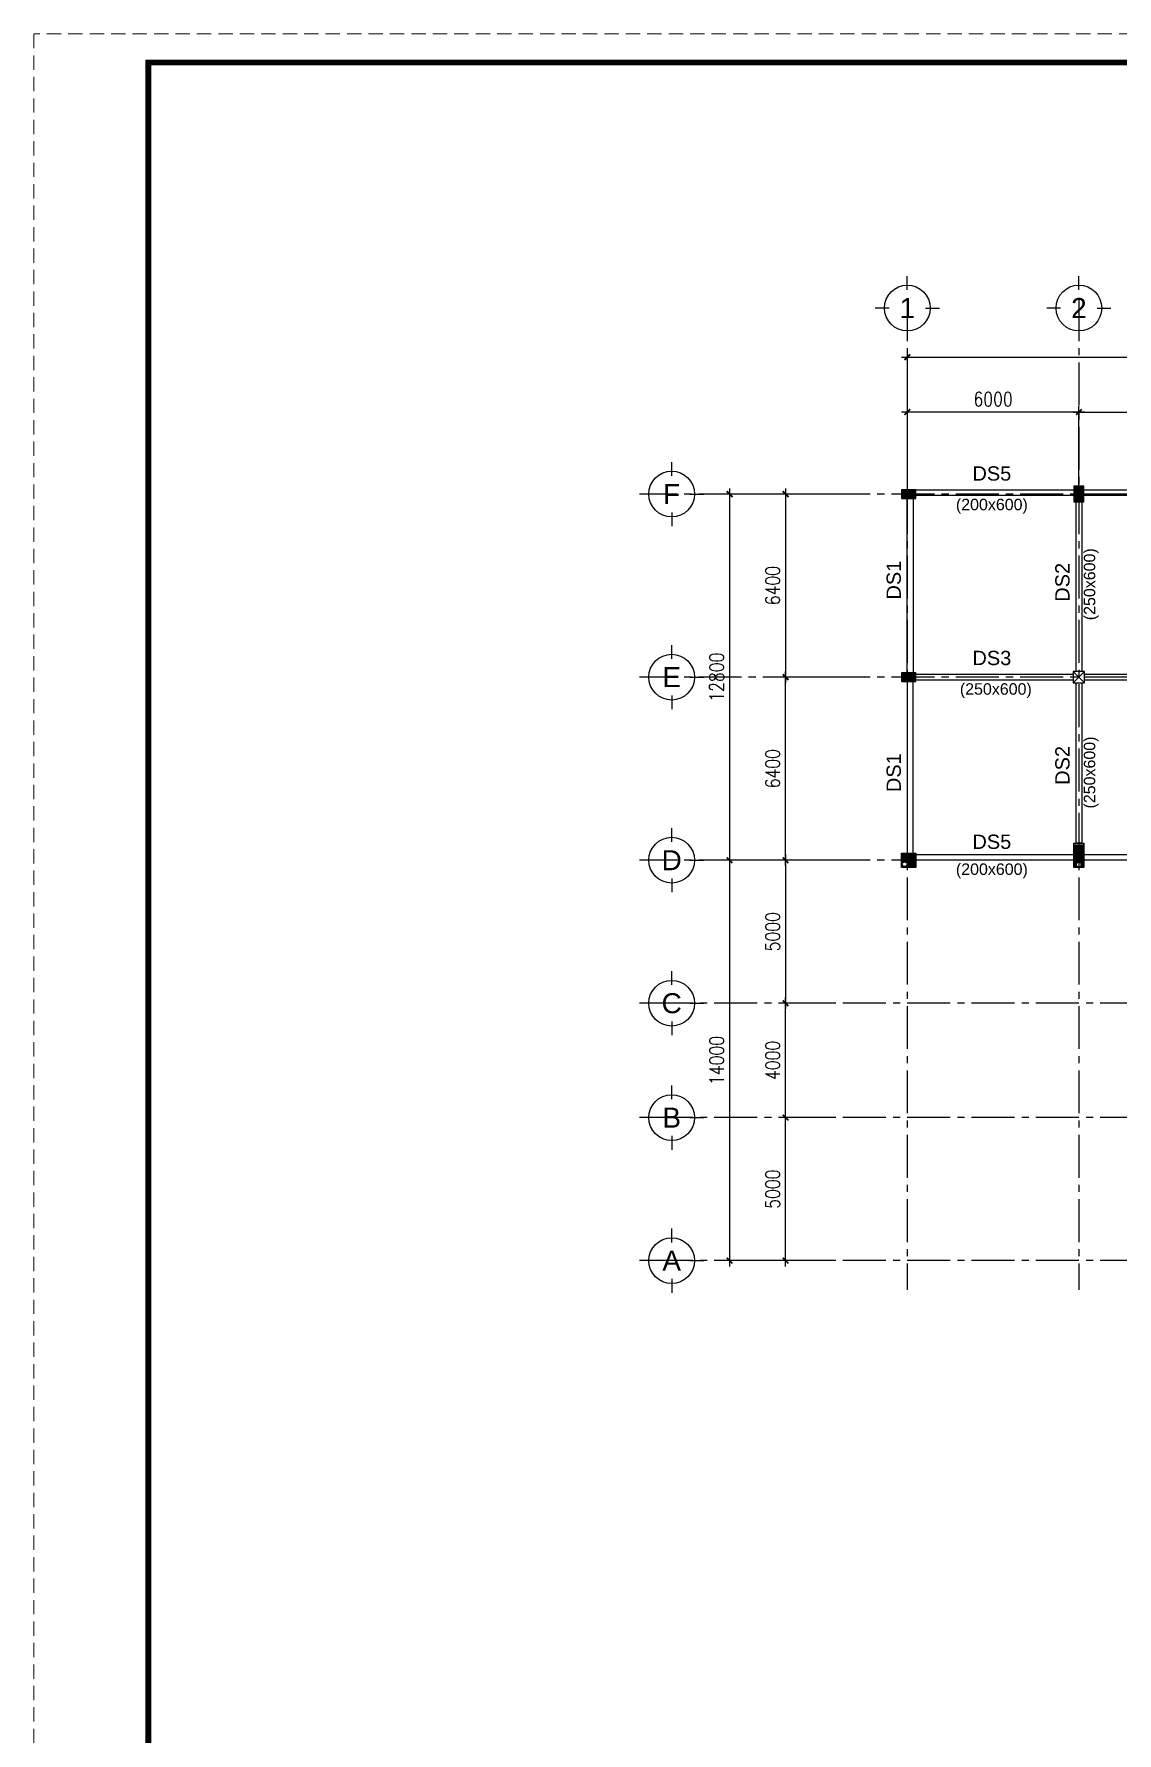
# Model space of a CAD drawing. Header units: inches. Extents: x 651127 to 1529722, y 768575 to 1021311.
# Drawn here: x 651127 to 689005, y 961911 to 1021311 of the extents above; entities that cross this region are included whole.
import ezdxf
from ezdxf.enums import TextEntityAlignment as Align

# ---------------------------------------------------------------- set-up
doc = ezdxf.new("R2010")
doc.units = ezdxf.units.IN
doc.header["$LTSCALE"] = 1000
doc.header["$MEASUREMENT"] = 0
doc.linetypes.add('CENTER2', pattern=[1.125, 0.75, -0.125, 0.125, -0.125])
doc.linetypes.add('HIDDEN', pattern=[0.375, 0.25, -0.125])
doc.layers.get('DEFPOINTS').update_dxf_attribs({"color": 8, "lineweight": 9})
for name, color, linetype in [('DWGshare.com_1', 7, 'Continuous'), ('DWGshare.com_10', 7, 'Continuous'), ('DWGshare.com_15', 1, 'Continuous'), ('DWGshare.com_25', 154, 'Continuous'), ('DWGshare.com_3', 7, 'Continuous'), ('DWGshare.com_4', 8, 'CENTER2'), ('DWGshare.com_6', 40, 'Continuous'), ('DWGshare.com_9', 8, 'Continuous')]:
    doc.layers.add(name, color=color, linetype=linetype)
doc.layers.add('DWGshare.com_23', color=147, linetype='Continuous', lineweight=0)
doc.styles.add('DWGshare.com_2', font='VHELVEB.TTF')
doc.styles.add('DWGshare.com_4', font='romans.shx', dxfattribs={"width": 0.8})
doc.styles.add('DWGshare.com_8', font='VHELVEB.TTF')
doc.dimstyles.new('DWGshare.com_5', dxfattribs={"dimscale": 200, "dimtxt": 2.5, "dimasz": 1, "dimexe": 1, "dimexo": 1.5, "dimgap": 1, "dimtad": 1, "dimdec": 0, "dimzin": 0, "dimdsep": 46, "dimtxsty": 'DWGshare.com_4', "dimblk": 'DWGshare.com_1', "dimcen": 1.5, "dimdle": 1, "dimclrd": 256, "dimclre": 256, "dimclrt": 7, "dimadec": 0, "dimazin": 0, "dimtfac": 1, "dimtdec": 0, "dimtix": 1, "dimtmove": 2, "dimatfit": 3, "dimfxl": 1, "dimtolj": 1, "dimtzin": 0, "dimarcsym": 0})

# ---------------------------------------------------------------- blocks, each defined once
blk = doc.blocks.new('DWGshare.com_1')
at = {"color": 0, "linetype": 'ByBlock', "const_width": 0.3}
blk.add_lwpolyline([(-0.5, -0.5), (0.5, 0.5)], dxfattribs=at)
blk = doc.blocks.new('*D144')
at = {"layer": 'DEFPOINTS', "color": 0, "transparency": 16777216}
for p in [(777671, 1010012), (777671, 1006028), (681671, 1004509)]:
    blk.add_point(p, dxfattribs=at)
at = {"layer": 'DWGshare.com_23', "lineweight": -2, "transparency": 16777216}
for p, q in [((681471, 1010012), (777871, 1010012)), ((681671, 1004809), (681671, 1010212)), ((777671, 1006328), (777671, 1010212))]:
    blk.add_line(p, q, dxfattribs=at)
at = {"layer": 'DWGshare.com_23', "lineweight": -2, "transparency": 16777216, "xscale": 200, "yscale": 200, "zscale": 200, "rotation": 180}
blk.add_blockref('DWGshare.com_1', (681671, 1010012), dxfattribs=at)
at = {"layer": 'DWGshare.com_23', "lineweight": -2, "transparency": 16777216, "xscale": 200, "yscale": 200, "zscale": 200}
blk.add_blockref('DWGshare.com_1', (777671, 1010012), dxfattribs=at)
at = {"layer": 'DWGshare.com_23', "color": 7, "transparency": 16777216, "insert": (745016, 1010570), "char_height": 500, "attachment_point": 5, "style": 'DWGshare.com_4'}
blk.add_mtext('\\A1;96000', dxfattribs=at)
blk = doc.blocks.new('*D145')
at = {"layer": 'DEFPOINTS', "color": 0, "transparency": 16777216}
for p in [(693671, 1008093), (687671, 1005000), (693671, 1005000)]:
    blk.add_point(p, dxfattribs=at)
at = {"layer": 'DWGshare.com_23', "lineweight": -2, "transparency": 16777216}
for p, q in [((687471, 1008093), (693871, 1008093)), ((687671, 1005300), (687671, 1008293)), ((693671, 1005300), (693671, 1008293))]:
    blk.add_line(p, q, dxfattribs=at)
at = {"layer": 'DWGshare.com_23', "lineweight": -2, "transparency": 16777216, "xscale": 200, "yscale": 200, "zscale": 200, "rotation": 180}
blk.add_blockref('DWGshare.com_1', (687671, 1008093), dxfattribs=at)
at = {"layer": 'DWGshare.com_23', "lineweight": -2, "transparency": 16777216, "xscale": 200, "yscale": 200, "zscale": 200}
blk.add_blockref('DWGshare.com_1', (693671, 1008093), dxfattribs=at)
at = {"layer": 'DWGshare.com_23', "color": 7, "transparency": 16777216, "insert": (690671, 1008543), "char_height": 500, "attachment_point": 5, "style": 'DWGshare.com_4'}
blk.add_mtext('\\A1;6000', dxfattribs=at)
blk = doc.blocks.new('*D158')
at = {"layer": 'DEFPOINTS', "color": 0, "transparency": 16777216}
for p in [(681671, 1008093), (681671, 1005000), (687671, 1005000)]:
    blk.add_point(p, dxfattribs=at)
at = {"layer": 'DWGshare.com_23', "lineweight": -2, "transparency": 16777216}
for p, q in [((687871, 1008093), (681471, 1008093)), ((681671, 1005300), (681671, 1008293)), ((687671, 1005300), (687671, 1008293))]:
    blk.add_line(p, q, dxfattribs=at)
at = {"layer": 'DWGshare.com_23', "lineweight": -2, "transparency": 16777216, "xscale": 200, "yscale": 200, "zscale": 200, "rotation": 180}
blk.add_blockref('DWGshare.com_1', (681671, 1008093), dxfattribs=at)
at = {"layer": 'DWGshare.com_23', "lineweight": -2, "transparency": 16777216, "xscale": 200, "yscale": 200, "zscale": 200}
blk.add_blockref('DWGshare.com_1', (687671, 1008093), dxfattribs=at)
at = {"layer": 'DWGshare.com_23', "color": 7, "transparency": 16777216, "insert": (684671, 1008543), "char_height": 500, "attachment_point": 5, "style": 'DWGshare.com_4'}
blk.add_mtext('\\A1;6000', dxfattribs=at)
blk = doc.blocks.new('DWGshare.com_2')
for p, q in [((0, 320), (0, 560)), ((-320, 0), (-560, 0)), ((320, 0), (560, 0)), ((0, -320), (0, -560))]:
    blk.add_line(p, q)
blk.add_circle((0, 0), 400)
at = {"linetype": 'Continuous', "style": 'DWGshare.com_2'}
blk.add_attdef('2', text='', height=350, dxfattribs=at).set_placement((0, 0), align=Align.MIDDLE_CENTER)
blk = doc.blocks.new('*D161')
at = {"layer": 'DEFPOINTS', "color": 0, "transparency": 16777216}
for p in [(679368, 1005225), (677414, 998825), (679368, 998825)]:
    blk.add_point(p, dxfattribs=at)
at = {"layer": 'DWGshare.com_23', "lineweight": -2, "transparency": 16777216}
for p, q in [((679068, 1005225), (677214, 1005225)), ((677414, 1005425), (677414, 998625)), ((679068, 998825), (677214, 998825))]:
    blk.add_line(p, q, dxfattribs=at)
at = {"layer": 'DWGshare.com_23', "lineweight": -2, "transparency": 16777216, "xscale": 200, "yscale": 200, "zscale": 200}
for p, rotation in [((677414, 1005225), 90), ((677414, 998825), 270)]:
    blk.add_blockref('DWGshare.com_1', p, dxfattribs=dict(at, rotation=rotation))
at = {"layer": 'DWGshare.com_23', "color": 7, "transparency": 16777216, "insert": (676964, 1002025), "char_height": 500, "attachment_point": 5, "rotation": 90, "style": 'DWGshare.com_4'}
blk.add_mtext('\\A1;6400', dxfattribs=at)
blk = doc.blocks.new('*D162')
at = {"layer": 'DEFPOINTS', "color": 0, "transparency": 16777216}
for p in [(677414, 998825), (679368, 998825), (679368, 992425)]:
    blk.add_point(p, dxfattribs=at)
at = {"layer": 'DWGshare.com_23', "lineweight": -2, "transparency": 16777216}
for p, q in [((679068, 998825), (677214, 998825)), ((677414, 992225), (677414, 999025)), ((679068, 992425), (677214, 992425))]:
    blk.add_line(p, q, dxfattribs=at)
at = {"layer": 'DWGshare.com_23', "lineweight": -2, "transparency": 16777216, "xscale": 200, "yscale": 200, "zscale": 200}
for p, rotation in [((677414, 998825), 90), ((677414, 992425), 270)]:
    blk.add_blockref('DWGshare.com_1', p, dxfattribs=dict(at, rotation=rotation))
at = {"layer": 'DWGshare.com_23', "color": 7, "transparency": 16777216, "insert": (676964, 995625), "char_height": 500, "attachment_point": 5, "rotation": 90, "style": 'DWGshare.com_4'}
blk.add_mtext('\\A1;6400', dxfattribs=at)
blk = doc.blocks.new('*D163')
at = {"layer": 'DEFPOINTS', "color": 0, "transparency": 16777216}
for p in [(679068, 1005225), (675455, 992425), (679068, 992425)]:
    blk.add_point(p, dxfattribs=at)
at = {"layer": 'DWGshare.com_23', "lineweight": -2, "transparency": 16777216}
for p, q in [((678768, 1005225), (675255, 1005225)), ((675455, 1005425), (675455, 992225)), ((678768, 992425), (675255, 992425))]:
    blk.add_line(p, q, dxfattribs=at)
at = {"layer": 'DWGshare.com_23', "lineweight": -2, "transparency": 16777216, "xscale": 200, "yscale": 200, "zscale": 200}
for p, rotation in [((675455, 1005225), 90), ((675455, 992425), 270)]:
    blk.add_blockref('DWGshare.com_1', p, dxfattribs=dict(at, rotation=rotation))
at = {"layer": 'DWGshare.com_23', "color": 7, "transparency": 16777216, "insert": (675005, 998825), "char_height": 500, "attachment_point": 5, "rotation": 90, "style": 'DWGshare.com_4'}
blk.add_mtext('\\A1;12800', dxfattribs=at)
blk = doc.blocks.new('*D140')
at = {"layer": 'DEFPOINTS', "color": 0, "transparency": 16777216}
for p in [(679368, 992425), (677414, 987425), (679368, 987425)]:
    blk.add_point(p, dxfattribs=at)
at = {"layer": 'DWGshare.com_23', "lineweight": -2, "transparency": 16777216}
for p, q in [((677414, 992625), (677414, 987225)), ((679068, 992425), (677214, 992425)), ((679068, 987425), (677214, 987425))]:
    blk.add_line(p, q, dxfattribs=at)
at = {"layer": 'DWGshare.com_23', "lineweight": -2, "transparency": 16777216, "xscale": 200, "yscale": 200, "zscale": 200}
for p, rotation in [((677414, 992425), 90), ((677414, 987425), 270)]:
    blk.add_blockref('DWGshare.com_1', p, dxfattribs=dict(at, rotation=rotation))
at = {"layer": 'DWGshare.com_23', "color": 7, "transparency": 16777216, "insert": (676964, 989925), "char_height": 500, "attachment_point": 5, "rotation": 90, "style": 'DWGshare.com_4'}
blk.add_mtext('\\A1;5000', dxfattribs=at)
blk = doc.blocks.new('*D141')
at = {"layer": 'DEFPOINTS', "color": 0, "transparency": 16777216}
for p in [(677414, 987425), (679368, 987425), (679368, 983425)]:
    blk.add_point(p, dxfattribs=at)
at = {"layer": 'DWGshare.com_23', "lineweight": -2, "transparency": 16777216}
for p, q in [((679068, 987425), (677214, 987425)), ((677414, 983225), (677414, 987625)), ((679068, 983425), (677214, 983425))]:
    blk.add_line(p, q, dxfattribs=at)
at = {"layer": 'DWGshare.com_23', "lineweight": -2, "transparency": 16777216, "xscale": 200, "yscale": 200, "zscale": 200}
for p, rotation in [((677414, 987425), 90), ((677414, 983425), 270)]:
    blk.add_blockref('DWGshare.com_1', p, dxfattribs=dict(at, rotation=rotation))
at = {"layer": 'DWGshare.com_23', "color": 7, "transparency": 16777216, "insert": (676964, 985425), "char_height": 500, "attachment_point": 5, "rotation": 90, "style": 'DWGshare.com_4'}
blk.add_mtext('\\A1;4000', dxfattribs=at)
blk = doc.blocks.new('*D142')
at = {"layer": 'DEFPOINTS', "color": 0, "transparency": 16777216}
for p in [(677414, 983425), (679368, 983425), (679368, 978425)]:
    blk.add_point(p, dxfattribs=at)
at = {"layer": 'DWGshare.com_23', "lineweight": -2, "transparency": 16777216}
for p, q in [((679068, 983425), (677214, 983425)), ((677414, 978225), (677414, 983625)), ((679068, 978425), (677214, 978425))]:
    blk.add_line(p, q, dxfattribs=at)
at = {"layer": 'DWGshare.com_23', "lineweight": -2, "transparency": 16777216, "xscale": 200, "yscale": 200, "zscale": 200}
for p, rotation in [((677414, 983425), 90), ((677414, 978425), 270)]:
    blk.add_blockref('DWGshare.com_1', p, dxfattribs=dict(at, rotation=rotation))
at = {"layer": 'DWGshare.com_23', "color": 7, "transparency": 16777216, "insert": (676964, 980925), "char_height": 500, "attachment_point": 5, "rotation": 90, "style": 'DWGshare.com_4'}
blk.add_mtext('\\A1;5000', dxfattribs=at)
blk = doc.blocks.new('*D143')
at = {"layer": 'DEFPOINTS', "color": 0, "transparency": 16777216}
for p in [(677409, 992425), (675455, 978425), (679068, 978425)]:
    blk.add_point(p, dxfattribs=at)
at = {"layer": 'DWGshare.com_23', "lineweight": -2, "transparency": 16777216}
for p, q in [((675455, 992625), (675455, 978225)), ((677109, 992425), (675255, 992425)), ((678768, 978425), (675255, 978425))]:
    blk.add_line(p, q, dxfattribs=at)
at = {"layer": 'DWGshare.com_23', "lineweight": -2, "transparency": 16777216, "xscale": 200, "yscale": 200, "zscale": 200}
for p, rotation in [((675455, 992425), 90), ((675455, 978425), 270)]:
    blk.add_blockref('DWGshare.com_1', p, dxfattribs=dict(at, rotation=rotation))
at = {"layer": 'DWGshare.com_23', "color": 7, "transparency": 16777216, "insert": (675005, 985425), "char_height": 500, "attachment_point": 5, "rotation": 90, "style": 'DWGshare.com_4'}
blk.add_mtext('\\A1;14000', dxfattribs=at)

msp = doc.modelspace()

# ---------------------------------------------------------------- hatches: boundary and pattern name
at = {"layer": 'DWGshare.com_25'}
h = msp.add_hatch(dxfattribs=at)
h.set_pattern_fill('ANSI31', color=256, scale=10, style=0)
h.set_pattern_definition([(45, (669811.284, 1068362.97), (-22.45064, 22.45064), [])])
h.paths.add_polyline_path([(681470.6, 1005075), (681970.6, 1005075), (681970.6, 1005375), (681470.6, 1005375)])
h = msp.add_hatch(dxfattribs=at)
h.set_pattern_fill('ANSI31', color=256, scale=10, angle=90, style=0)
h.set_pattern_definition([(135, (759428.22, 835441.523), (-22.4506403, -22.4506403), [])])
h.paths.add_polyline_path([(687845.6, 1005500), (687495.6, 1005500), (687495.6, 1004950), (687845.6, 1004950)])
h = msp.add_hatch(dxfattribs=at)
h.set_pattern_fill('ANSI31', color=256, scale=10, style=0)
h.set_pattern_definition([(45, (669811.284, 1061962.97), (-22.45064, 22.45064), [])])
h.paths.add_polyline_path([(681470.6, 998675), (681970.6, 998675), (681970.6, 998975), (681470.6, 998975)])
h = msp.add_hatch(dxfattribs=at)
h.set_pattern_fill('ANSI31', color=256, scale=300, angle=90, style=0)
h.set_pattern_definition([(135, (1273707.887, 1025367.33), (-26.5165043, -26.5165043), [])])
h.paths.add_polyline_path([(681970.6, 992425), (681670.6, 992425), (681670.6, 992175), (681970.6, 992175)])
h.paths.add_polyline_path([(681970.6, 992575), (681970.6, 992675), (681670.6, 992675), (681670.6, 992425), (681970.6, 992425)])
h.paths.add_polyline_path([(681670.6, 992675), (681470.6, 992675), (681470.6, 992425), (681670.6, 992425)])
h.paths.add_polyline_path([(681670.6, 992425), (681470.6, 992425), (681470.6, 992175), (681670.6, 992175)])
h.paths.add_polyline_path([(681663.6, 992284, -1), (681495.6, 992284, -1)], flags=16)
h = msp.add_hatch(dxfattribs=at)
h.set_pattern_fill('ANSI31', color=256, scale=300, style=0)
h.set_pattern_definition([(45, (1249707.887, 1025367.33), (-26.5165043, 26.5165043), [])])
h.paths.add_polyline_path([(687845.6, 992425), (687670.6, 992425), (687670.6, 992356.3, -0.3957177), (687749.3, 992272.5, -0.3957177), (687670.6, 992188.6), (687670.6, 992175), (687845.6, 992175)])
h.paths.add_polyline_path([(687845.6, 992625), (687845.6, 992975), (687670.6, 992975), (687670.6, 992425), (687845.6, 992425)])
h.paths.add_polyline_path([(687670.6, 992975), (687495.6, 992975), (687495.6, 992425), (687670.6, 992425)])
h.paths.add_polyline_path([(687670.6, 992425), (687495.6, 992425), (687495.6, 992175), (687670.6, 992175), (687670.6, 992188.6, -0.4329545), (687581.3, 992272.5, -0.4329545), (687670.6, 992356.3)])

# ---------------------------------------------------------------- linework, layer by layer
at = {"layer": 'DEFPOINTS', "linetype": 'HIDDEN', "ltscale": 2}
msp.add_lwpolyline([(651126.5, 902510.6), (819326.5, 902510.6), (819326.5, 1021310.6), (651126.5, 1021310.6)], close=True, dxfattribs=at)
at = {"layer": 'DWGshare.com_1', "const_width": 200}
msp.add_lwpolyline([(655126.5, 903510.6), (818326.5, 903510.6), (818326.5, 1020310.6), (655126.5, 1020310.6)], close=True, dxfattribs=at)
at = {"layer": 'DWGshare.com_15'}
for centre in [(681579.6, 992284), (687665.3, 992272.5)]:
    msp.add_circle(centre, 84, dxfattribs=at)
at = {"layer": 'DWGshare.com_3'}
msp.add_line((681970.6, 992375), (681970.6, 992575), dxfattribs=at)
msp.add_line((681970.6, 992375), (681970.6, 992575), dxfattribs=at)
for points in [[(681470.6, 1005075), (681970.6, 1005075), (681970.6, 1005375), (681470.6, 1005375)], [(681670.6, 1005075), (681870.6, 1005075), (681870.6, 998975), (681670.6, 998975)], [(687845.6, 1005500), (687495.6, 1005500), (687495.6, 1004950), (687845.6, 1004950)], [(687845.6, 1005500), (687495.6, 1005500), (687495.6, 1004950), (687845.6, 1004950)], [(687770.6, 999025), (687570.6, 999025), (687570.6, 1004950), (687770.6, 1004950)], [(681470.6, 998675), (681970.6, 998675), (681970.6, 998975), (681470.6, 998975)], [(681670.6, 992675), (681870.6, 992675), (681870.6, 998675), (681670.6, 998675)], [(687870.6, 999025), (687470.6, 999025), (687470.6, 998625), (687870.6, 998625)], [(687870.6, 999025), (687470.6, 999025), (687470.6, 998625), (687870.6, 998625)], [(687770.6, 993025), (687570.6, 993025), (687570.6, 998625), (687770.6, 998625)], [(681470.6, 992675), (681970.6, 992675), (681970.6, 992175), (681470.6, 992175)], [(687495.6, 993025), (687845.6, 993025), (687845.6, 992175), (687495.6, 992175)], [(687495.6, 993025), (687845.6, 993025), (687845.6, 992175), (687495.6, 992175)]]:
    msp.add_lwpolyline(points, close=True, dxfattribs=at)
for points in [[(681970.6, 1005375), (687495.6, 1005375), (687495.6, 1005175), (681970.6, 1005175)], [(687845.6, 1005375), (693495.6, 1005375), (693495.6, 1005175), (687845.6, 1005175)], [(681970.6, 998925), (687470.6, 998925), (687470.6, 998725), (681970.6, 998725)], [(687870.6, 998925), (693470.6, 998925), (693470.6, 998725), (687870.6, 998725)], [(681970.6, 992625), (687495.6, 992625)], [(681970.6, 992375), (681970.6, 992375), (681970.6, 992575), (681970.6, 992575)], [(687845.6, 992625), (693495.6, 992625), (693495.6, 992425), (687845.6, 992425)], [(687495.6, 992425), (681970.6, 992425)]]:
    msp.add_lwpolyline(points, dxfattribs=at)
at = {"layer": 'DWGshare.com_4', "ltscale": 2}
for p, q in [((681670.6, 1012076.2), (681670.6, 977400.2)), ((687670.6, 1012076.2), (687670.6, 977400.2)), ((783870.5, 1005225), (672309.3, 1005225)), ((783870.5, 998825), (672309.3, 998825)), ((783870.5, 992425), (672309.3, 992425)), ((759670.6, 987425), (672309.3, 987425)), ((759670.6, 983425), (672309.3, 983425)), ((759670.6, 978425), (672309.3, 978425))]:
    msp.add_line(p, q, dxfattribs=at)
at = {"layer": 'DWGshare.com_9'}
for p, q in [((687870.6, 999025), (687470.6, 998625)), ((687470.6, 999025), (687870.6, 998625))]:
    msp.add_line(p, q, dxfattribs=at)

# ---------------------------------------------------------------- block references
at = {"layer": 'DWGshare.com_6', "linetype": 'CENTER2', "xscale": 2, "yscale": 2, "zscale": 2}
for p, values in [((681670.6, 1011728.6), {'2': '1'}), ((687670.6, 1011728.6), {'2': '2'}), ((673429.3, 1005225), {'2': 'F'}), ((673429.3, 998825), {'2': 'E'}), ((673429.3, 992425), {'2': 'D'}), ((673429.3, 987425), {'2': 'C'}), ((673429.3, 983425), {'2': 'B'}), ((673429.3, 978425), {'2': 'A'})]:
    msp.add_blockref('DWGshare.com_2', p, dxfattribs=at).add_auto_attribs(values)

# ---------------------------------------------------------------- texts
at = {"layer": 'DWGshare.com_10', "style": 'DWGshare.com_8'}
for s, height, p in [('DS5', 500, (684627, 1005945.8)), ('(200x600)', 400, (684627, 1004811.2)), ('DS3', 500, (684627, 999495.8)), ('(250x600)', 400, (684765.4, 998362)), ('DS5', 500, (684627, 993070.8)), ('(200x600)', 400, (684627, 992062))]:
    msp.add_text(s, height=height, dxfattribs=at).set_placement(p, align=Align.MIDDLE)
for s, height, p in [('(250x600)', 400, (688091.6, 1002072.4)), ('DS1', 500, (681193.7, 1002217)), ('DS2', 500, (687093.7, 1002139.9)), ('DS2', 500, (687093.7, 995739.9)), ('(250x600)', 400, (688091.6, 995490.9)), ('DS1', 500, (681193.7, 995484.9))]:
    msp.add_text(s, height=height, rotation=90, dxfattribs=at).set_placement(p, align=Align.MIDDLE)

# ---------------------------------------------------------------- dimensions: what is measured, and where the dimension line sits
at = {"layer": 'DWGshare.com_23'}
dim = msp.add_linear_dim(base=(777670.6, 1010012.2), p1=(681670.6, 1004508.7), p2=(777670.6, 1006027.8), dimstyle='DWGshare.com_5', dxfattribs=at)
dim.commit()
dim.dimension.update_dxf_attribs({"geometry": '*D144', "text_midpoint": (745015.6, 1010569.7), "dimtype": 160})
for base, p1, p2, angle, picture, middle in [((681670.6, 1008093.2), (687670.6, 1004999.7), (681670.6, 1004999.7), 180, '*D158', (684670.6, 1008543.2)), ((675455, 992425), (679067.7, 1005225), (679067.7, 992425), 90, '*D163', (675005, 998825)), ((677413.7, 998825), (679367.7, 1005225), (679367.7, 998825), 90, '*D161', (676963.7, 1002025)), ((677413.7, 998825), (679367.7, 992425), (679367.7, 998825), 270, '*D162', (676963.7, 995625)), ((675455, 978425), (677408.9, 992425), (679067.7, 978425), 90, '*D143', (675005, 985425)), ((677413.7, 987425), (679367.7, 992425), (679367.7, 987425), 90, '*D140', (676963.7, 989925)), ((677413.7, 987425), (679367.7, 983425), (679367.7, 987425), 270, '*D141', (676963.7, 985425)), ((677413.7, 983425), (679367.7, 978425), (679367.7, 983425), 270, '*D142', (676963.7, 980925))]:
    dim = msp.add_linear_dim(base=base, p1=p1, p2=p2, angle=angle, dimstyle='DWGshare.com_5', dxfattribs=at)
    dim.commit()
    dim.dimension.update_dxf_attribs({"geometry": picture, "text_midpoint": middle})
dim = msp.add_linear_dim(base=(693670.6, 1008093.2), p1=(687670.6, 1004999.7), p2=(693670.6, 1004999.7), dimstyle='DWGshare.com_5', dxfattribs=at)
dim.commit()
dim.dimension.update_dxf_attribs({"geometry": '*D145', "text_midpoint": (690670.6, 1008543.2)})

doc.saveas('drawing.dxf')
